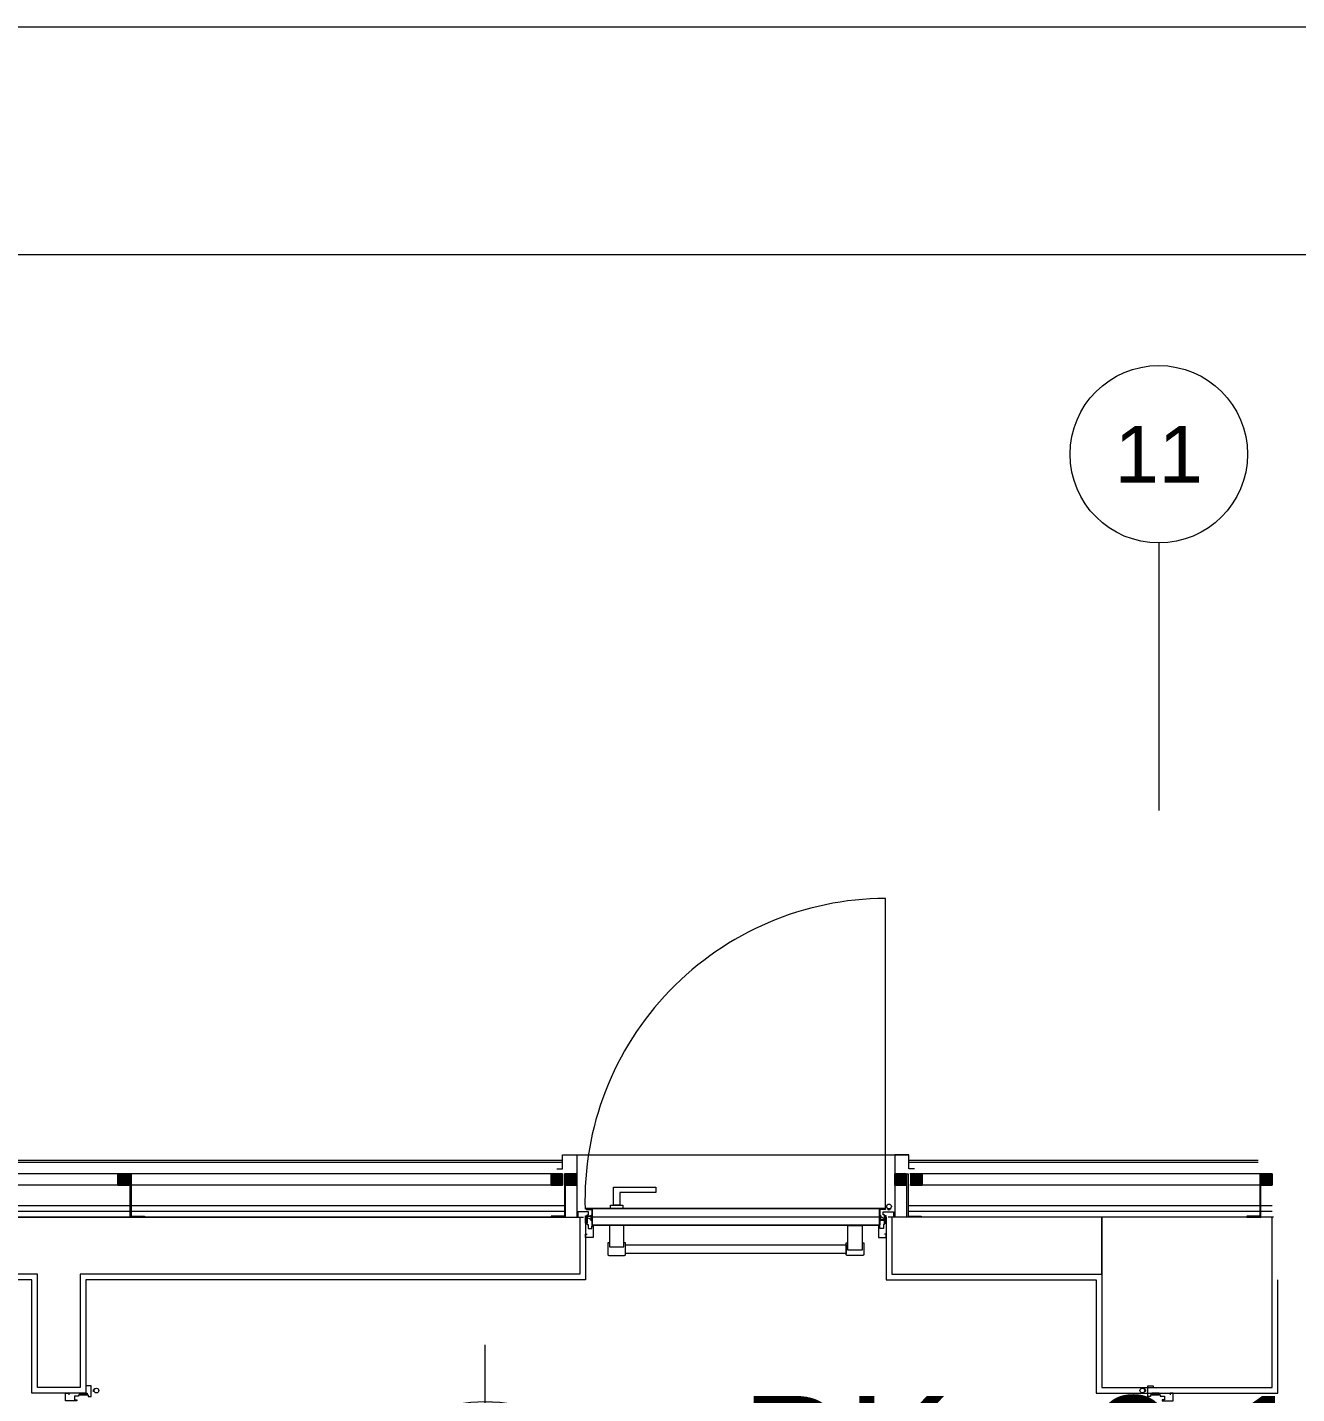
# Model space of a CAD drawing. Extents: x -9058 to 11890, y 0 to 4205.
# Drawn here: x 2786.5 to 3233.6, y 3723.7 to 4205 of the extents above; entities that cross this region are included whole.
import ezdxf
from ezdxf.enums import TextEntityAlignment as Align

# ---------------------------------------------------------------- set-up
doc = ezdxf.new("R2010")
doc.units = 0
doc.header["$MEASUREMENT"] = 0
doc.layers.get('0').update_dxf_attribs({"color": 9, "lineweight": 9})
for name, color, linetype, lineweight in [('10', 9, 'Continuous', 9), ('40A', 9, 'Continuous', 9), ('M-TEFRIS2-015', 129, 'Continuous', 9), ('M-TEFRIS2-015 @ 1 (1)', 129, 'Continuous', 9), ('M-TEFRIS2-015 @ 10 (1)', 129, 'Continuous', 9), ('M-TEFRIS2-015 @ 10 (2)', 129, 'Continuous', 9), ('M-TEFRIS2-015 @ 2 (1)', 129, 'Continuous', 9), ('M-TEFRIS2-015 @ 20', 129, 'Continuous', 9), ('M-TEFRIS2-015 @ 5 (1)', 129, 'Continuous', 9), ('M-TEFRIS2-015 @ 5 (2)', 129, 'Continuous', 9)]:
    doc.layers.add(name, color=color, linetype=linetype, lineweight=lineweight)
doc.styles.add('$1$Arial', font='arial.ttf', dxfattribs={"height": 2.5})
doc.styles.add('Arial', font='arial.ttf', dxfattribs={"height": 2.5})

# ---------------------------------------------------------------- blocks, each defined once
blk = doc.blocks.new('0a_elevationtarget-p')
h = blk.add_hatch(color=256)
h.paths.add_polyline_path([(2.5, 0, 0.414214), (0, 2.5), (0, 0)])
h.paths.add_polyline_path([(0, 0), (-2.5, 0, 0.414214), (0, -2.5)])
blk.add_line((0, -3.5), (0, 3.5))
blk.add_lwpolyline([(16.605, 0), (-4, 0)])
blk.add_circle((0, 0), 2.5)
at = {"layer": '40A'}
blk.add_lwpolyline([(-2.5, 0), (2.5, 0)], dxfattribs=at)
at = {"style": 'Arial'}
blk.add_attdef('BITMISKOT', text='', height=2, dxfattribs=at).set_placement((4.5, 0), align=Align.BOTTOM_LEFT)
blk.add_attdef('KABAKOT', text='', height=2, dxfattribs=at).set_placement((4.5, -0.592), align=Align.TOP_LEFT)
blk = doc.blocks.new('*U655')
at = {"layer": 'M-TEFRIS2-015 @ 1 (1)'}
blk.add_blockref('0a_elevationtarget-p', (2947.77, 3670.96), dxfattribs=at).add_auto_attribs({'BITMISKOT': 'BK +0.10', 'KABAKOT': 'KK -%%p0.00'})
at = {"layer": 'M-TEFRIS2-015 @ 10 (1)', "xscale": 10, "yscale": 10, "zscale": 10}
blk.add_blockref('0a_elevationtarget-p', (2947.77, 3670.96), dxfattribs=at).add_auto_attribs({'BITMISKOT': 'BK +0.10', 'KABAKOT': 'KK -%%p0.00'})
at = {"layer": 'M-TEFRIS2-015 @ 10 (2)', "xscale": 10, "yscale": 10, "zscale": 10}
blk.add_blockref('0a_elevationtarget-p', (2947.77, 3670.96), dxfattribs=at).add_auto_attribs({'BITMISKOT': 'BK +0.10', 'KABAKOT': 'KK -%%p0.00'})
at = {"layer": 'M-TEFRIS2-015 @ 2 (1)', "xscale": 2, "yscale": 2, "zscale": 2}
blk.add_blockref('0a_elevationtarget-p', (2947.77, 3670.96), dxfattribs=at).add_auto_attribs({'BITMISKOT': 'BK +0.10', 'KABAKOT': 'KK -%%p0.00'})
at = {"layer": 'M-TEFRIS2-015 @ 20', "xscale": 20, "yscale": 20, "zscale": 20}
blk.add_blockref('0a_elevationtarget-p', (2947.77, 3670.96), dxfattribs=at).add_auto_attribs({'BITMISKOT': 'BK +0.10', 'KABAKOT': 'KK -%%p0.00'})
at = {"layer": 'M-TEFRIS2-015 @ 5 (1)', "xscale": 5, "yscale": 5, "zscale": 5}
blk.add_blockref('0a_elevationtarget-p', (2947.77, 3670.96), dxfattribs=at).add_auto_attribs({'BITMISKOT': 'BK +0.10', 'KABAKOT': 'KK -%%p0.00'})
at = {"layer": 'M-TEFRIS2-015 @ 5 (2)', "xscale": 5, "yscale": 5, "zscale": 5}
blk.add_blockref('0a_elevationtarget-p', (2947.77, 3670.96), dxfattribs=at).add_auto_attribs({'BITMISKOT': 'BK +0.10', 'KABAKOT': 'KK -%%p0.00'})
blk = doc.blocks.new('p-s-profil')
at = {"layer": '10'}
blk.add_lwpolyline([(9, 15.3), (4.6, 15.3), (4.6, 0.4), (0, 0.4), (0, 0), (5, 0), (5, 14.9), (9, 14.9), (9, 15.3)], dxfattribs=at)
blk.add_lwpolyline([(9, 15.3), (4.6, 15.3), (4.6, 0.4), (0, 0.4), (0, 0), (5, 0), (5, 14.9), (9, 14.9), (9, 15.3)], dxfattribs=at)
blk = doc.blocks.new('p-kutu_profil_40x40')
h = blk.add_hatch(color=256)
h.dxf.hatch_style = 1
h.paths.add_polyline_path([(0, 0), (4, 0), (4, 4), (0, 4)])
h = blk.add_hatch(color=255)
h.dxf.hatch_style = 1
h.paths.add_polyline_path([(0, 0), (4, 0), (4, 4), (0, 4)])
blk.add_lwpolyline([(0, 0), (4, 0), (4, 4), (0, 4)], close=True)
at = {"layer": '10'}
for points in [[(0, 4), (4, 4), (4, 0), (0, 0)], [(0, 4), (4, 4), (4, 0), (0, 0)], [(0, 0), (4, 0), (4, 4), (0, 4)], [(0.3, 3.7), (3.7, 3.7), (3.7, 0.3), (0.3, 0.3)], [(0.3, 3.7), (3.7, 3.7), (3.7, 0.3), (0.3, 0.3)]]:
    blk.add_lwpolyline(points, close=True, dxfattribs=at)
blk = doc.blocks.new('p-yn_sackasa')
at = {"layer": '10'}
for points in [[(0.6, 3), (1, 3), (1, 4.5), (2.3, 4.5), (2.3, 3.7), (2.7, 3.7), (2.7, 7.6), (0, 7.6), (0, 6.5), (0.6, 6.5)], [(0.6, 3), (0.6, -0.4), (1.1, -0.4), (1.1, -1.4), (-2.6, -1.4), (-2.6, 0.5), (-2, 0.5)], [(0, 0), (0.6, 0), (0.6, 2.6), (0, 2.6), (0, 0)], [(0.3, 2.6), (0.3, 0)]]:
    blk.add_lwpolyline(points, dxfattribs=at)
blk = doc.blocks.new('$0$0_aks')
at = {"linetype": 'Continuous'}
blk.add_circle((0, 0), 3.125, dxfattribs=at)
at = {"style": '$1$Arial'}
blk.add_attdef('AKS', text='', height=2.5, dxfattribs=at).set_placement((0, 0), align=Align.MIDDLE_CENTER)

msp = doc.modelspace()

# ---------------------------------------------------------------- hatches: boundary and pattern name
at = {"layer": 'M-TEFRIS2-015'}
h = msp.add_hatch(color=256, dxfattribs=at)
h.dxf.hatch_style = 1
h.paths.add_polyline_path([(3092.06, 3797.17), (3096.06, 3797.17), (3096.06, 3801.17), (3092.06, 3801.17)])
h = msp.add_hatch(color=256, dxfattribs=at)
h.dxf.hatch_style = 1
h.paths.add_polyline_path([(3092.06, 3797.17), (3096.06, 3797.17), (3096.06, 3801.17), (3092.06, 3801.17)])
h = msp.add_hatch(color=256, dxfattribs=at)
h.dxf.hatch_style = 1
h.paths.add_polyline_path([(3097.76, 3797.17), (3101.76, 3797.17), (3101.76, 3801.17), (3097.76, 3801.17)])
h = msp.add_hatch(color=256, dxfattribs=at)
h.dxf.hatch_style = 1
h.paths.add_polyline_path([(3097.76, 3797.17), (3101.76, 3797.17), (3101.76, 3801.17), (3097.76, 3801.17)])

# ---------------------------------------------------------------- linework, layer by layer
at = {"layer": '40A'}
for points in [[(5945, 4205), (0, 4205), (0, 0), (5945, 0)], [(5405.06, 80), (80, 80), (80, 4125), (5405.06, 4125)]]:
    msp.add_lwpolyline(points, close=True, dxfattribs=at)
at = {"layer": 'M-TEFRIS2-015'}
for p, q in [((2975.06, 3807.87), (3097.06, 3807.87)), ((3097.06, 3807.87), (3092.06, 3807.87)), ((3092.06, 3807.87), (3092.06, 3785.87)), ((3097.06, 3802.87), (3097.06, 3807.87)), ((3220.06, 3805.87), (3097.06, 3805.87)), ((3220.06, 3805.17), (3097.06, 3805.17)), ((3099.06, 3802.87), (3097.06, 3802.87)), ((3223.71, 3801.17), (3097.36, 3801.17)), ((3223.71, 3797.17), (3097.36, 3797.17)), ((2983.36, 3788.83), (2983.36, 3788.71)), ((3088.66, 3788.93), (2983.46, 3788.93)), ((2983.46, 3788.61), (2985.31, 3788.61)), ((3088.6, 3788.78), (2983.51, 3788.78)), ((2983.51, 3788.78), (2983.51, 3788.76)), ((2983.51, 3788.76), (2985.41, 3788.76)), ((2985.36, 3788.56), (2985.36, 3783.03)), ((2985.51, 3788.66), (2985.51, 3783.08)), ((3086.61, 3788.66), (3086.61, 3783.13)), ((3088.6, 3788.76), (3086.71, 3788.76)), ((3086.76, 3788.56), (3086.76, 3783.03)), ((3088.66, 3788.61), (3086.81, 3788.61)), ((3088.61, 3788.78), (3088.61, 3788.76)), ((3088.76, 3788.83), (3088.76, 3788.71)), ((3089.9, 3788.37), (3089.9, 3788.8)), ((3089.9, 3788.37), (3089.9, 3788.8)), ((3090.11, 3788.37), (3090.11, 3788.8)), ((3090.11, 3788.37), (3090.11, 3788.8)), ((3090.28, 3788.53), (3090.11, 3788.53)), ((3090.28, 3788.53), (3090.11, 3788.53)), ((3090.28, 3788.53), (3090.28, 3788.66)), ((3090.28, 3788.53), (3090.28, 3788.66)), ((3090.66, 3789.1), (3090.79, 3789)), ((3090.66, 3789.1), (3090.79, 3789)), ((3225.06, 3789.87), (3096.76, 3789.87)), ((3225.06, 3787.87), (3096.76, 3787.87)), ((2985.06, 3786.3), (2984.06, 3786.3)), ((2985.06, 3786.3), (2984.06, 3786.3)), ((2985.06, 3786.1), (2984.06, 3786.1)), ((2985.06, 3786.1), (2984.06, 3786.1)), ((2984.06, 3785.7), (2985.06, 3785.05)), ((2984.06, 3785.7), (2985.06, 3785.05)), ((2985.06, 3785.05), (2985.06, 3786.55)), ((2985.06, 3786.55), (2985.36, 3786.55)), ((2985.06, 3785.05), (2985.06, 3786.55)), ((2985.06, 3786.55), (2985.36, 3786.55)), ((2985.06, 3784.61), (2985.06, 3785.05)), ((2985.06, 3784.61), (2985.06, 3785.05)), ((2985.36, 3784.61), (2985.06, 3784.61)), ((2985.36, 3784.61), (2985.06, 3784.61)), ((2985.36, 3786.55), (2985.36, 3785.05)), ((2985.36, 3786.55), (2985.36, 3785.05)), ((2985.36, 3785.05), (2985.36, 3784.61)), ((2985.36, 3785.05), (2985.36, 3784.61)), ((3086.66, 3782.93), (2985.46, 3782.93)), ((3086.56, 3783.08), (2985.51, 3783.08)), ((3086.76, 3786.55), (3087.06, 3786.55)), ((3086.76, 3786.11), (3086.76, 3786.55)), ((3086.76, 3784.61), (3086.76, 3786.11)), ((3087.06, 3784.61), (3086.76, 3784.61)), ((3087.06, 3786.55), (3087.06, 3786.11)), ((3087.06, 3786.11), (3087.06, 3784.61)), ((3088.06, 3785.46), (3087.06, 3786.11)), ((3087.06, 3785.06), (3088.06, 3785.06)), ((3087.06, 3784.86), (3088.06, 3784.86)), ((3089.06, 3785.87), (3089.06, 3763.87)), ((3092.06, 3785.87), (3089.71, 3785.87)), ((3155.06, 3785.87), (3091.06, 3785.87)), ((3091.06, 3785.87), (3091.06, 3765.87)), ((3225.46, 3785.87), (3101.36, 3785.87)), ((3155.06, 3785.87), (3155.06, 3785.87)), ((3165.06, 3765.87), (3165.06, 3785.87)), ((3089.06, 3763.87), (3163.06, 3763.87)), ((3091.06, 3765.87), (3165.06, 3765.87)), ((3163.06, 3763.87), (3163.06, 3723.87)), ((3227.06, 3723.87), (3227.06, 3763.87)), ((2809.72, 3725.1), (2809.85, 3725.1)), ((2809.72, 3725.1), (2809.72, 3724.93)), ((2809.72, 3725.1), (2809.85, 3725.1)), ((2809.72, 3725.1), (2809.72, 3724.93)), ((2810.29, 3725.47), (2810.18, 3725.6)), ((2810.29, 3725.47), (2810.18, 3725.6)), ((3179.83, 3725.47), (3179.94, 3725.6)), ((3179.83, 3725.47), (3179.94, 3725.6)), ((3180.4, 3725.1), (3180.27, 3725.1)), ((3180.4, 3725.1), (3180.27, 3725.1)), ((3180.4, 3725.1), (3180.4, 3724.93)), ((3180.4, 3725.1), (3180.4, 3724.93)), ((2809.56, 3724.93), (2809.99, 3724.93)), ((2809.56, 3724.93), (2809.99, 3724.93)), ((2809.56, 3724.72), (2809.99, 3724.72)), ((2809.56, 3724.72), (2809.99, 3724.72)), ((3163.06, 3723.87), (3227.06, 3723.87)), ((3180.56, 3724.93), (3180.13, 3724.93)), ((3180.56, 3724.93), (3180.13, 3724.93)), ((3180.56, 3724.72), (3180.13, 3724.72)), ((3180.56, 3724.72), (3180.13, 3724.72))]:
    msp.add_line(p, q, dxfattribs=at)
at = {"layer": 'M-TEFRIS2-015', "ltscale": 2}
msp.add_lwpolyline([(3185.06, 4023.37), (3185.06, 3929.11)], dxfattribs=at)
at = {"layer": 'M-TEFRIS2-015'}
for points in [[(3088.76, 3788.72), (3088.76, 3898.17, 0.421209), (2982.97, 3788.72, -1)], [(2991.56, 3776.81), (2990.93, 3776.81), (2990.93, 3772.81, 0.414214), (2991.31, 3772.44), (2996.81, 3772.44, 0.414214), (2997.18, 3772.81), (2997.18, 3776.81), (2996.56, 3776.81)], [(3080.56, 3776.81), (3081.18, 3776.81), (3081.18, 3772.81, -0.414214), (3080.81, 3772.44), (3075.31, 3772.44, -0.414214), (3074.93, 3772.81), (3074.93, 3776.81), (3075.56, 3776.81)]]:
    msp.add_lwpolyline(points, format="xyb", dxfattribs=at)
for points in [[(2973.06, 3802.87), (2975.06, 3802.87), (2975.06, 3807.87), (2980.06, 3807.87), (2980.06, 3785.87), (2982.41, 3785.87)], [(2975.06, 3805.87), (2230.06, 3805.87)], [(2975.06, 3805.17), (2230.06, 3805.17)], [(2975.06, 3801.17), (2229.46, 3801.17)], [(2975.06, 3797.17), (2229.46, 3797.17)], [(2992.93, 3790.18), (2992.93, 3796.43), (3007.93, 3796.43), (3007.93, 3794.56), (2995.18, 3794.56), (2995.18, 3794.56), (2995.18, 3790.18), (2992.93, 3790.18)], [(2975.66, 3789.87), (2475.06, 3789.87)], [(2975.66, 3787.87), (2475.06, 3787.87)], [(2991.86, 3788.93), (2991.86, 3790.18), (2996.26, 3790.18), (2996.26, 3788.93), (2991.86, 3788.93)], [(2971.06, 3785.87), (2476.72, 3785.87)], [(2535.06, 3785.87), (2981.06, 3785.87), (2981.06, 3765.87), (2805.06, 3765.87), (2805.06, 3725.87), (2790.06, 3725.87), (2790.06, 3765.87), (2535.06, 3765.87), (2535.06, 3785.87)], [(2983.06, 3785.87), (2983.06, 3763.87), (2807.06, 3763.87), (2807.06, 3723.87), (2788.06, 3723.87), (2788.06, 3763.87), (2537.06, 3763.87)], [(3086.61, 3785.9), (2985.51, 3785.9)]]:
    msp.add_lwpolyline(points, dxfattribs=at)
for points in [[(3092.06, 3801.17), (3096.06, 3801.17), (3096.06, 3797.17), (3092.06, 3797.17)], [(3092.06, 3797.17), (3096.06, 3797.17), (3096.06, 3801.17), (3092.06, 3801.17)], [(3092.06, 3801.17), (3096.06, 3801.17), (3096.06, 3797.17), (3092.06, 3797.17)], [(3092.06, 3797.17), (3096.06, 3797.17), (3096.06, 3801.17), (3092.06, 3801.17)], [(3092.36, 3800.87), (3095.76, 3800.87), (3095.76, 3797.47), (3092.36, 3797.47)], [(3092.36, 3800.87), (3095.76, 3800.87), (3095.76, 3797.47), (3092.36, 3797.47)], [(3097.76, 3801.17), (3101.76, 3801.17), (3101.76, 3797.17), (3097.76, 3797.17)], [(3097.76, 3797.17), (3101.76, 3797.17), (3101.76, 3801.17), (3097.76, 3801.17)], [(3097.76, 3801.17), (3101.76, 3801.17), (3101.76, 3797.17), (3097.76, 3797.17)], [(3097.76, 3797.17), (3101.76, 3797.17), (3101.76, 3801.17), (3097.76, 3801.17)], [(3098.06, 3800.87), (3101.46, 3800.87), (3101.46, 3797.47), (3098.06, 3797.47)], [(3098.06, 3800.87), (3101.46, 3800.87), (3101.46, 3797.47), (3098.06, 3797.47)], [(2991.56, 3775.43), (2996.56, 3775.43), (2996.56, 3782.93), (2991.56, 3782.93)], [(3080.56, 3774.31), (3075.56, 3774.31), (3075.56, 3782.93), (3080.56, 3782.93)], [(3165.06, 3725.87), (3225.06, 3725.87), (3225.06, 3785.87), (3165.06, 3785.87)], [(3074.93, 3773.06), (2997.18, 3773.06), (2997.18, 3776.19), (3074.93, 3776.19)]]:
    msp.add_lwpolyline(points, close=True, dxfattribs=at)
for centre in [(3090.01, 3789.64), (3090.01, 3789.64), (2810.82, 3724.82), (2810.82, 3724.82), (3179.29, 3724.82), (3179.29, 3724.82)]:
    msp.add_circle(centre, 0.843, dxfattribs=at)
for centre, radius, start, end in [((2983.46, 3788.83), 0.1, 90, 180), ((2983.46, 3788.71), 0.1, 180, 270), ((2983.51, 3788.78), 0.005, 90, 180), ((2983.51, 3788.76), 0.005, 180, 270), ((2985.31, 3788.56), 0.05, 0, 90), ((2985.41, 3788.66), 0.1, 0, 90), ((3086.71, 3788.66), 0.1, 90, 180), ((3086.81, 3788.56), 0.05, 90, 180), ((3088.6, 3788.78), 0.005, 0, 90), ((3088.6, 3788.76), 0.005, 270, 0), ((3088.66, 3788.83), 0.1, 0, 90), ((3088.66, 3788.71), 0.1, 270, 0), ((3089.47, 3788.63), 0.302, 299.9685, 74.4476), ((3089.47, 3788.63), 0.302, 299.9685, 74.4476), ((3089.47, 3788.63), 0.428, 322.379, 23.648), ((3089.47, 3788.63), 0.428, 322.379, 23.648), ((3090.01, 3789.64), 1.01, 285.7139, 320.5908), ((3090.01, 3789.64), 1.01, 285.7139, 320.5908), ((2985.49, 3783.07), 0.141, 194.9271, 255.0729), ((3086.56, 3783.13), 0.05, 270, 0), ((3086.66, 3783.03), 0.1, 270, 0), ((2810.82, 3724.82), 1.01, 129.4092, 164.2861), ((2810.82, 3724.82), 1.01, 129.4092, 164.2861), ((3179.29, 3724.82), 1.01, 15.7139, 50.5908), ((3179.29, 3724.82), 1.01, 15.7139, 50.5908), ((2809.82, 3724.29), 0.428, 66.352, 127.621), ((2809.82, 3724.29), 0.428, 66.352, 127.621), ((2809.82, 3724.29), 0.302, 15.5524, 150.0315), ((2809.82, 3724.29), 0.302, 15.5524, 150.0315), ((3180.3, 3724.29), 0.302, 29.9685, 164.4476), ((3180.3, 3724.29), 0.302, 29.9685, 164.4476), ((3180.3, 3724.29), 0.428, 52.379, 113.648), ((3180.3, 3724.29), 0.428, 52.379, 113.648)]:
    msp.add_arc(centre, radius, start, end, dxfattribs=at)

# ---------------------------------------------------------------- block references
ref = msp.add_blockref('$0$0_aks', (3185.06, 4054.62), dxfattribs=dict(at, xscale=10, yscale=10, zscale=10))
ref.add_attrib('AKS', '11', dxfattribs={"layer": '0', "height": 20, "style": '$1$Arial'}).set_placement((3185.06, 4054.62), align=Align.MIDDLE_CENTER)
for name, p in [('p-kutu_profil_40x40', (2818.41, 3797.17)), ('p-s-profil', (2971.06, 3785.87)), ('p-kutu_profil_40x40', (2971.06, 3797.17)), ('p-kutu_profil_40x40', (2976.06, 3797.17)), ('p-s-profil', (3216.06, 3785.87)), ('p-kutu_profil_40x40', (3221.06, 3797.17))]:
    msp.add_blockref(name, p, dxfattribs=at)
at = {"layer": 'M-TEFRIS2-015', "xscale": -1}
for p in [(2827.71, 3785.87), (3101.36, 3785.87)]:
    msp.add_blockref('p-s-profil', p, dxfattribs=at)
at = {"layer": 'M-TEFRIS2-015', "extrusion": (0, 0, -1), "zscale": -1, "rotation": 180}
msp.add_blockref('p-yn_sackasa', (-2983.06, 3786.37), dxfattribs=at)
at = {"layer": 'M-TEFRIS2-015'}
for p, rotation in [((3089.06, 3786.37), 180), ((3182.56, 3723.87), 270)]:
    msp.add_blockref('p-yn_sackasa', p, dxfattribs=dict(at, rotation=rotation))
at = {"layer": 'M-TEFRIS2-015', "color": 6}
msp.add_blockref('*U655', (0, 0), dxfattribs=at)
at = {"layer": 'M-TEFRIS2-015', "xscale": -1, "rotation": 90}
msp.add_blockref('p-yn_sackasa', (2807.56, 3723.87), dxfattribs=at)

doc.saveas('drawing.dxf')
